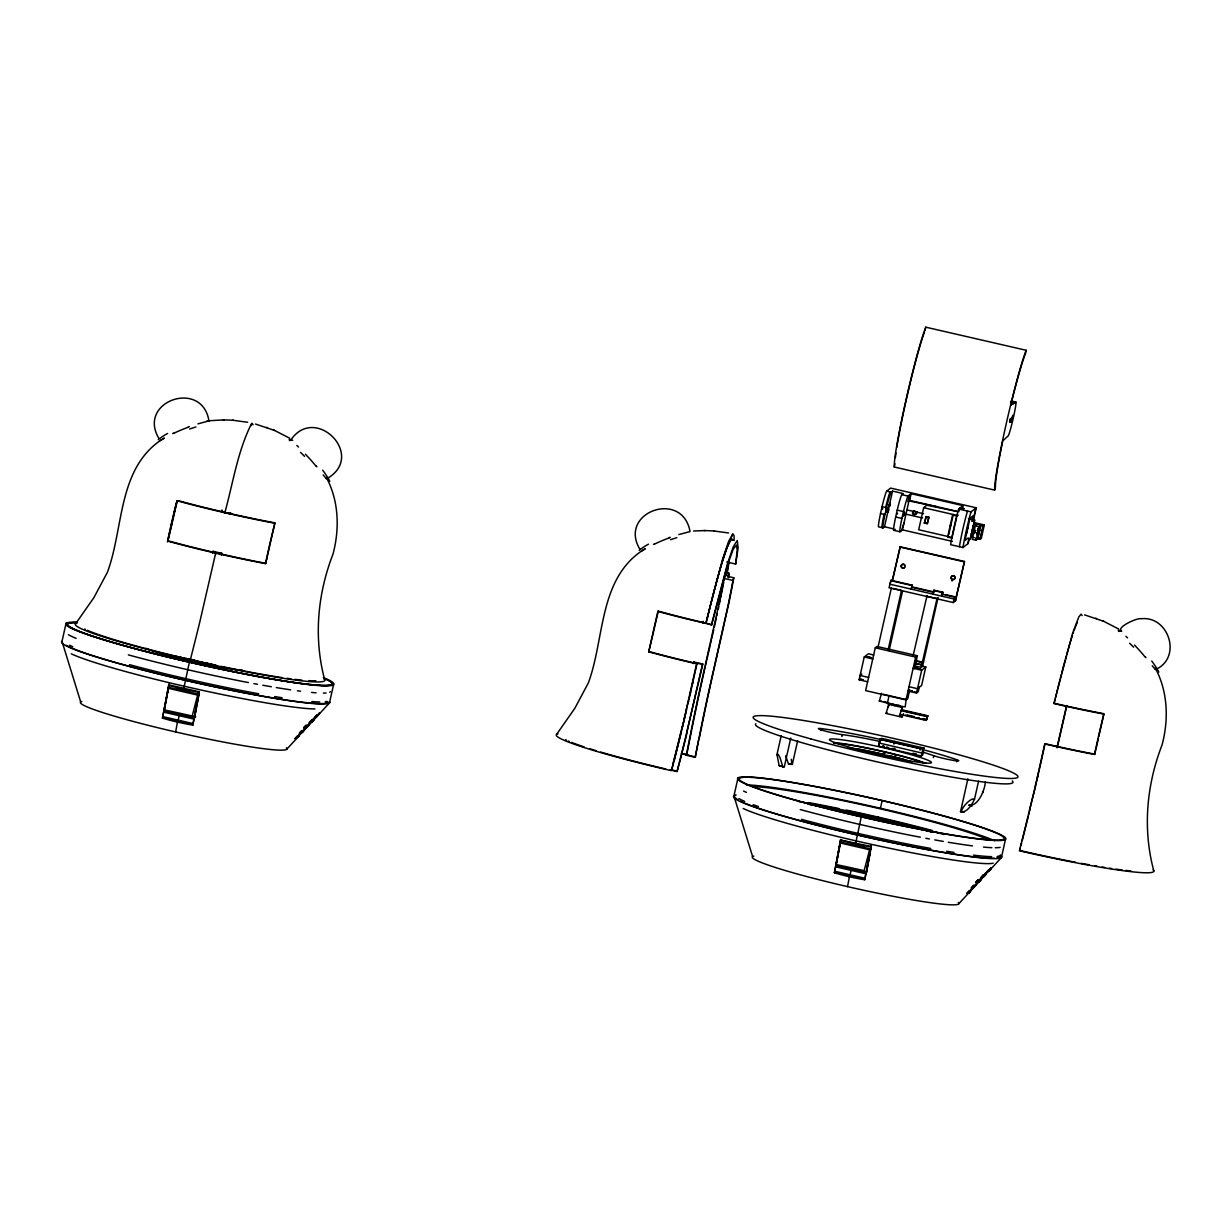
<?xml version="1.0" encoding="UTF-8"?>
<svg xmlns="http://www.w3.org/2000/svg" width="1232" height="1232" viewBox="0 0 1232 1232"><rect width="100%" height="100%" fill="white"/><g stroke="black" fill="none" stroke-linecap="round" stroke-linejoin="round"><path stroke-width="1.5" d="M885.762 511.727L886.64 507.907L885.823 511.711M979.763 530.422L977.915 538.769L980.087 539.262L981.319 538.292L984.337 524.94L975.082 522.815L974.035 523.631L971.016 536.983L974.327 537.737M792.253 763.686L788.495 763.979L785.646 755.786M734.149 540.448L734.041 535.489L732.963 533.98L728.713 541.141L722.506 559.436L705.751 623.407A106.722 8.008 12.7 0 1 657.888 611.426L653.176 631.877A174.698 10.688 -77 0 0 652.036 636.959L648.74 651.851A107.292 8.039 12.7 0 0 696.604 663.832L685.793 711.649M949.872 528.097L950.935 523.508M950.981 523.631L950.642 525.494M978.162 534.549L978.993 530.915L978.547 534.01L978.793 532.701M1010.702 421.436L1011.549 417.802L1010.764 421.406M974.512 799.229C970.862 796.904 960.19 809.316 961.73 811.919C967.798 811.934 972.002 804.296 974.512 799.229L978.578 781.18M971.617 535.181L972.495 530.499M897.373 514.098L897.512 513.313M782.967 767.12L779.841 757.156L778.008 754.215L776.976 754.461L779.132 765.626L784.23 767.182L790.759 737.999M890.012 503.734L890.058 502.856L889.566 506.29L888.672 506.09M967.967 527.157L968.167 525.202L966.196 533.949L966.981 531.531M726.772 562.008L735.673 564.056L737.183 550.411L736.49 545.083L733.086 549.441L727.419 565.303L711.665 624.886L702.533 622.314A102.087 7.654 12.7 0 1 658.288 611.118L657.888 611.426M889.966 504.088L889.566 506.29M728.589 562.562L728.482 563.286A93.971 5.713 -77 0 1 726.387 575.498L728.62 575.991C730.684 568.26 724.539 575.744 724.046 578.378A87.688 5.344 -77 0 1 723.169 583.075A86.04 5.236 -77 0 1 719.026 603.88L704.35 669.192A163.209 9.933 -77 0 0 692.738 722.907M910.479 494.217L902.44 529.868L900.038 531.762L893.801 530.33A18.326 1.109 -77 0 1 895.679 516.993L897.219 510.125A18.326 1.109 -77 0 1 901.839 494.663L903.225 493.57L892.538 491.106L884.499 526.772L883.098 527.866L878.647 526.834A18.326 1.109 -77 0 1 880.526 513.513L882.066 506.645A18.326 1.109 -77 0 1 886.686 491.168L890.613 488.088L976.237 507.8L973.28 520.936M883.098 527.866A18.326 1.109 -77 0 1 884.976 514.529L886.532 507.661A18.326 1.109 -77 0 1 891.136 492.199L892.538 491.106M900.038 531.762A18.326 1.109 -77 0 1 901.916 518.426L903.472 511.573A18.326 1.109 -77 0 1 908.076 496.096L911.141 493.693L962.993 505.628L962.238 508.985M976.807 534.257L977.068 532.748M973.08 527.82L974.635 520.012L968.444 518.61M976.853 533.995L977.099 532.732M977.284 530.376L979.686 530.93L980.934 525.417L983.09 525.91L984.337 524.94M973.911 526.973L973.742 527.927M974.774 532.886L975.143 531.177M973.203 527.219L973.419 525.386M974.343 525.417L974.343 523.215M729.359 573.896L728.759 577.115M162.47 718.102L162.947 716.639L193.27 723.615L192.793 725.078A129.375 72.596 10.6 0 1 162.439 718.102L168.769 684.823L199.076 691.799L192.947 724.601L162.639 717.625L169.092 683.837M195.149 714.668L194.102 719.149L163.794 712.173L168.722 686.871L169.646 687.148M192.793 725.078L199.076 691.799M195.426 713.189L196.535 707.23M196.812 705.751L197.644 701.285M197.921 699.791L199.03 693.847M871.009 846.461L840.517 840.039L834.403 872.764L834.88 871.301L865.187 878.293L864.71 879.74A129.375 72.596 10.6 0 1 834.372 872.764M866.789 870.824L866.019 873.811L835.712 866.835L840.64 841.533M864.71 879.74L871.332 845.475L864.864 879.263L834.557 872.287L840.686 839.485M867.066 869.345L867.898 864.879M868.175 863.386L870.408 851.481M175.622 731.947L177.47 722.106M198.891 692.353L183.599 689.289L189.358 662.231M178.009 721.398L179.271 714.668M185.632 691.244L183.722 690.813L184.184 688.395M198.891 694.294L194.425 718.164L164.118 711.187L168.568 687.317L198.891 694.294L198.568 695.279L168.245 688.303L168.722 686.871M840.501 841.995L840.178 842.965L870.485 849.957L870.808 848.971L840.501 841.995L836.035 865.85L866.342 872.826L870.47 850.804M847.554 886.624L849.387 876.768M870.824 847.015L855.532 843.951L861.276 816.893M850.095 875.228L851.189 869.345M858.504 846.122L855.655 845.475L856.055 843.366M975.113 530.992L974.697 532.763M728.22 577.762A92.246 5.621 -77 0 0 728.451 576.53L733.795 577.762L732.948 580.441A87.688 5.344 -77 0 1 732.085 585.123A86.04 5.236 -77 0 1 727.943 605.928L713.266 671.255A163.209 9.933 -77 0 0 701.655 724.97L695.187 757.31L686.27 755.247L692.738 722.938M686.994 753.522L688.072 748.024M695.187 757.31L698.575 740.201M688.349 746.638L689.181 742.449M689.458 741.033L691.737 729.652M699.098 739.123L702.286 723.4A158.635 9.656 -77 0 1 713.544 671.178L728.528 604.604A90.598 5.513 -77 0 0 732.886 582.69A92.246 5.621 -77 0 0 733.795 577.762M692.03 728.22L693.493 721.043A196.365 11.95 -77 0 1 696.511 706.475A153.63 9.348 -77 0 1 699.268 693.585A140.402 8.547 -77 0 1 704.15 671.594M925.078 330.53L925.771 327.173L1026.164 350.273L1025.471 353.646A71.194 4.327 -77 0 0 1010.794 405.22L1013.905 402.772L1010.548 402.002M720.181 600.03L719.257 604.481M718.302 608.993L718.78 606.729M716.808 615.846L717.317 613.551M882.451 509.417L882.713 508.262M266.697 559.343L265.434 563.625A107.292 8.039 12.7 0 1 167.814 541.156L171.802 524.632M648.74 651.851L652.729 635.327A133.734 8.147 -77 0 1 656.933 616.909L658.288 611.118M967.212 530.638L967.413 529.76M974.127 532.825L974.543 530.607M1037.329 777.161L1044.736 743.959A107.292 8.039 12.7 0 0 1094.478 754.461L1095.849 749.749M167.814 541.156L171.109 526.249A174.698 10.688 -77 0 1 172.249 521.182L177.146 500.592M212.351 552.552L212.967 551.305L221.883 553.353L221.514 555.016M212.52 553.353L212.967 551.305M215.677 553.137L199.784 622.068A291.753 17.756 -77 0 1 192.284 652.128L190.313 659.952M216.108 552.737L215.831 553.769L216.108 552.737L221.883 553.353M221.236 555.001L221.467 553.969M265.434 563.625L268.73 548.717A174.698 10.58 -77 0 1 269.87 543.651L274.859 522.984M266.79 558.912L268.006 553.399M693.216 663.509L693.893 662L702.81 664.048L685.854 736.274A291.229 17.725 -77 0 1 679.51 761.776L677.046 771.525L671.702 770.293L673.504 762.916M693.585 663.417L693.893 662M702.81 664.048L697.035 663.432L692.476 683.852M702.379 664.664L687.071 731.315M716.316 618.141L714.283 627.288M1041.81 758.496L1042.857 753.784M1042.98 753.214L1044.12 748.04M1044.243 747.47L1045.075 743.697A102.687 7.7 12.7 0 0 1094.878 754.153M1094.478 754.461L1097.774 739.554A174.698 10.58 -77 0 1 1098.913 734.472L1103.81 713.898M1096.141 748.425L1097.065 744.236M268.145 552.829L269.161 548.255M693.37 680.064L690.12 694.263M974.219 532.44L975.128 530.222M979.147 532.424L979.332 530.669L978.239 534.488M960.529 811.796L967.89 778.747M1041.687 759.097L1039.454 769.061M1097.188 743.666L1098.343 738.507M269.284 547.67L269.423 547.1A133.734 8.147 -77 0 1 273.612 528.682L274.135 526.495M1066.496 705.936L1056.964 747.608M1066.881 705.505L1057.256 747.578M80.696 701.947L62 641.364L66.081 623.253M251.097 425.748L252.036 423.269L253.114 424.778M333.533 684.807L329.452 702.933L318.102 715.253M727.681 546.176L732.532 534.211M713.759 629.583L711.68 638.777M737.999 777.916L733.918 796.026L752.629 856.61M776.93 754.708L781.211 735.704M797.658 740.694L792.299 764.487L788.495 763.979M820.959 730.576L821.405 728.62A84.377 6.329 12.7 0 1 882.297 739.847M841.887 736.582L842.334 734.642A56.872 4.266 12.7 0 1 880.033 741.464M867.621 681.773L859.12 679.802L864.248 656.995L868.375 653.776L873.719 655.008M901.439 530.669L903.965 523.153M909.478 495.002L907.953 501.717L909.632 500.408L911.141 493.693M914.483 668.714L917.393 655.763L876.999 646.461L875.274 647.816L865.619 690.613L906.028 699.915L907.753 698.559L909.74 689.72M955.647 600.692L953.275 602.556L889.011 587.756L891.075 580.303L912.327 585.2L911.11 589.096L912.327 585.2M891.075 580.303L889.858 584.199M892.199 580.78L900.222 546.669L892.476 580.565M877.939 647.632L891.367 588.049M888.087 649.972L901.516 590.39L893.061 588.434M889.088 650.712L902.517 591.129M890.043 703.78L879.309 701.039L881.573 693.246M957.079 511.511L926.818 505.212L923.661 507.692L918.687 529.745L951.181 537.229M924.323 523.23L926.218 516.608L928.897 517.224L927.496 523.461L924.323 523.23L926.218 516.608M927.003 523.846L928.897 517.224M888.18 695.433L889.104 695.618L887.379 703.287L899.837 706.336L905.197 706.86L906.259 698.76M920.073 750.149L920.674 747.501L919.596 748.348L880.187 739.277L878.508 746.145L921.305 755.986L922.706 754.893L924.216 748.163L881.419 738.307M878.816 745.406L880.187 739.277M901.886 717.101L903.41 714.129L901.886 717.101L886.008 713.451L889.134 703.38L900.823 706.075M888.303 707.076L889.134 703.38M901.439 711.141L902.502 706.46L899.36 716.531L900.407 715.715M913.112 655.732L927.003 595.78M893.939 744.143L894.524 741.495M878.093 818.618L878.462 817.032M880.464 808.115L882.189 800.507M892.076 748.455L895.033 748.579M906.028 699.915L915.669 657.118L917.393 655.763M914.714 663.663L915.807 660.598L922.044 662.031L921.444 664.71L914.714 663.663L915.807 660.598M934.01 590.19L932.793 594.086L934.01 590.19L942.927 592.238L941.71 596.134L942.927 592.238M956.525 517.871L951.966 538.091L947.624 537.09L952.582 515.022L953.26 514.514L948.702 534.719M920.951 665.095L922.044 662.031M914.221 665.773L921.166 667.374L937.152 598.121M908.03 691.075L916.531 693.031L921.675 670.223L925.786 666.989L922.583 666.25L921.166 667.374M922.583 666.25L938.106 597.366M919.226 687.317L918.256 691.676L916.531 693.031M958.804 511.665L959.559 508.308L964.209 508.647L960.298 507.753L962.993 505.628M925.786 666.989L921.628 685.454L917.501 688.673L909 686.717M899.853 714.375L925.987 720.381L927.896 715.777L901.747 709.755L900.715 710.571L926.849 716.593M925.987 720.381L927.896 715.777M953.275 602.556L954.076 598.983L956.448 597.12L945.437 594.594M971.802 521.382L973.049 515.823L970.031 518.195L965.01 540.432L968.044 538.045M967.751 543.805L969.014 538.184M972.818 521.29L975.79 508.154M955.231 601.016L964.487 561.469L900.084 546.777M969.045 539.708L968.198 543.451L962.993 547.532L950.627 544.683A24.794 1.509 -77 0 1 958.665 509.032L959.559 508.308M955.508 600.8L964.487 561.469M921.305 755.986L922.83 749.256L924.216 748.163M974.327 526.141L975.082 522.815M977.33 524.385L975.282 525.987L972.279 539.339L976.083 540.217L978.116 538.615M976.083 540.217L979.086 526.865L981.134 525.263M980.087 539.262L983.09 525.91M933.332 757.634L933.779 755.693A56.872 4.266 12.7 0 0 923.446 752.352M1010.563 402.941L1013.705 403.665L1013.905 402.772M956.617 761.807L957.064 759.851A84.377 6.329 12.7 0 0 925.263 750.273M968.922 805.251C978.285 806.683 985.107 789.358 985.307 781.889M1005.466 839.485A137.476 10.303 12.7 0 1 795.826 800.4A137.476 10.303 12.7 0 1 813.921 786.216A137.476 10.303 12.7 0 1 1005.466 839.485L1001.385 857.595L988.557 871.471L991.236 868.452M1039.161 770.37L1035.357 785.662M689.812 695.633L690.644 692.199M704.427 670.362L705.258 666.728M711.418 639.932L710.633 643.381M689.874 695.618L684.037 719.041M705.536 665.526L706.644 660.706M710.356 644.536L707.969 654.916M1037.775 776.453L1031.754 800.908M688.211 702.841L688.549 701.362M706.906 659.551L707.707 656.071M967.613 528.867L967.813 527.989M1035.573 785.954L1034.48 790.651M224.825 512.712C233.079 482.944 237.591 451.174 251.605 423.515M274.382 525.417L274.982 522.876M686.578 709.817L685.608 713.898M1103.271 716.978L1102.671 719.519A133.734 8.147 -77 0 0 1098.728 736.782M1103.441 716.254L1103.949 714.083M177.285 500.777L176.007 506.213A133.734 8.147 -77 0 0 171.802 524.632M230.923 513.436L221.837 512.127L222.191 510.633M225.179 512.435L225.364 511.634L225.21 512.512L230.754 514.191M230.553 513.744L230.754 512.959M702.764 622.838L703.118 621.328M711.665 624.886L706.136 623.223L707.045 619.172M711.48 624.455L727.758 562.747L733.517 546.223L737.275 540.54L738.137 547.963L735.673 564.056M1034.279 791.468L1028.828 812.904A291.753 17.756 -77 0 1 1021.343 842.965L1019.372 850.788A127.866 9.594 12.7 0 0 1153.152 869.931M707.06 619.296L707.23 618.372M707.26 618.51L707.414 617.586M685.577 713.79L680.711 732.778A291.753 17.756 -77 0 1 673.211 762.839M684.807 717.286L683.529 722.583M977.561 530.607L977.977 528.836M1055.162 699.299L1054.222 703.272A102.087 7.654 12.7 0 0 1103.256 713.574M707.445 617.725L707.599 616.785M707.63 616.939L707.799 616M707.815 616.154L707.984 615.199M1055.547 697.712L1056.502 693.755M708.015 615.369L708.184 614.414M708.2 614.583L708.369 613.613M708.385 613.798L708.754 612.027M682.405 727.034L683.514 722.429M682.189 728.158L682.867 725.34M950.488 526.156L949.934 528.081M977.607 530.299L977.915 529.113M982.89 792.653L982.551 791.529M1031.538 801.77L1029.536 810.009M708.77 612.227L708.954 611.241M708.954 611.426L710.002 606.976M681.003 733.04L682.174 727.973M687.117 732.285L685.885 737.352A280.372 17.063 -77 0 1 680.88 757.511L677.046 771.525M1011.087 400.939L1015.799 402.032A17.417 1.063 -77 0 1 1013.305 417.925A17.417 1.063 -77 0 1 1008.161 435.912L1002.756 440.887A71.194 4.327 -77 0 0 995.502 486.625L994.655 490.12L894.263 467.005L895.048 463.74M1056.686 692.954L1057.549 689.412M1029.351 811.98L1028.628 814.968M1029.598 810.995L1029.829 810.025M709.155 610.641L710.279 605.805M680.988 732.824L680.495 734.826A291.045 17.725 -77 0 1 674.104 760.514L671.24 770.647A127.866 9.594 12.7 0 1 557.957 733.841M680.757 734.041L680.511 735.042A291.229 17.725 -77 0 1 674.166 760.544M1057.841 688.257L1060.151 678.971M710.279 606.052L710.571 604.65M710.571 604.912L710.864 603.495M710.849 603.757L711.157 602.325M711.141 602.617L711.449 601.17M711.434 601.462L712.034 598.844M1021.02 845.491L1021.636 843.058M712.327 597.674L711.726 600.307M1020.389 847.97L1019.757 850.48A122.83 9.209 12.7 0 0 1075.675 862.292M712.312 598.013L712.62 596.519M712.604 596.858L712.928 595.349M888.888 509.232C887.256 513.282 889.35 511.095 887.949 509.34M1060.459 677.816L1061.353 674.32M712.897 595.703L713.22 594.178M713.836 591.853L713.189 594.548M713.497 593.393L714.129 590.682M1061.661 673.149L1062.569 669.638M192.192 716.023L198.075 693.524M869.607 849.695L864.125 870.685A101.625 7.623 12.7 0 0 836.62 864.664M714.098 591.083L714.437 589.512M714.391 589.928L714.745 588.342M714.699 588.773L715.376 586.001M1062.877 668.468L1065.064 660.352M715.684 584.846L715.007 587.618M972.171 531.808L971.417 534.103L973.372 525.371M715.623 585.308L716.3 582.52M715.931 584.153L716.624 581.365M716.547 581.858L716.932 580.226M716.855 580.719L717.563 577.931M303.611 727.696L306.044 725.171M717.178 579.594L717.871 576.792M1065.372 659.212L1066.311 655.809M972.633 532.855L972.248 534.195M717.794 577.331L718.194 575.667M718.102 576.222L718.502 574.543M718.41 575.113L719.134 572.326M1066.635 654.685L1068.822 647.062M718.733 574.004L719.75 570.139M972.679 532.44L972.171 533.995L973.896 525.864M719.349 571.817L720.381 567.998M973.911 533.641L974.497 530.592M719.965 569.677L720.997 565.888M971.309 536.428L970.092 539.4L974.635 520.012M720.581 567.567L721.305 564.841M1069.13 646.015L1072.425 635.358M721.197 565.503L721.921 562.808M721.505 564.487L722.229 561.807M889.627 503.95C888.303 508.523 890.443 501.455 889.643 504.027M306.167 725.325L303.765 727.804M978.1 879.987L975.667 882.482L977.977 879.833M722.106 562.5L722.522 560.822M722.399 561.515L722.83 559.852M722.707 560.56L723.122 558.897M722.999 559.605L723.43 557.957M728.451 576.53L728.62 575.991A93.185 5.667 -77 0 1 728.389 577.238M723.292 558.681L723.723 557.033M723.584 557.757L724.016 556.109M723.877 556.864L727.604 545.961M724.17 555.971L726.541 548.717M1073.01 633.618L1073.58 631.954M1074.135 630.368L1074.935 628.135M726.649 548.825L727.08 547.301M727.173 547.455L728.097 544.729M1075.474 626.749L1076.229 624.855M299.33 733.163L301.748 730.653L299.53 733.256M971.247 887.825L973.665 885.315M308.662 723.769L311.788 720.104M309.278 722.476L311.665 719.996M981.196 877.153L983.598 874.658L981.365 877.261M973.773 885.454L971.447 887.918M728.174 544.991L730.961 539.893L732.64 540.155M1076.475 624.27L1077.43 622.191M294.972 738.599L297.359 736.105L295.126 738.692M966.904 893.277L969.291 890.767M304.92 727.912L307.292 725.417M976.837 882.574L979.224 880.079L977.007 882.651M984.029 875.013L984.676 874.104M969.384 890.905L967.012 893.385M986.77 871.886L989.157 869.376M314.53 717.917C313.775 719.611 313.729 719.55 313.914 719.796M986.416 872.641L984.676 874.751M307.384 725.54L305.059 728.004M297.251 736.905L299.576 734.349M989.188 869.576L986.94 871.948M300.5 733.286L303.534 729.929M299.653 734.457L297.774 736.613M971.524 889.181L970.215 890.828L971.463 889.92M982.335 877.246L984.137 875.105M317.117 715.499L319.026 714.19M989.034 870.177L989.82 869.161M309.54 723.815L308.693 724.863M981.504 878.416L979.394 880.788M302.933 730.899L304.535 729.467M319.504 713.051L318.888 714.344M986.37 873.426L983.398 876.845L984.784 874.812M967.952 893.277L970.446 890.859M974.019 886.593L974.758 885.469L972.433 887.933L976.452 884.129L975.898 885.238M305.936 727.896L306.984 726.634M983.706 876.491L984.399 875.321L983.367 876.891M987.756 871.84L988.819 870.593M304.458 728.79L303.719 729.729M304.535 729.606L304.104 730.437M308.662 725.432L309.401 724.508L308.878 725.248M990.158 869.407L991.159 867.775M697.035 663.432L693.385 662.739A102.687 7.7 12.7 0 1 649.141 651.543M299.037 735.673L297.867 736.505M312.297 720.027L313.221 718.903M968.059 893.308L970.677 890.828M981.088 877.8L980.102 878.97M307.384 725.894L309.509 723.646M75.66 623.7L93.878 597.643L107.4 572.31C124.155 527.234 117.286 466.774 164.149 438.038M556.587 734.411L574.805 708.338L588.311 683.005C605.081 637.93 598.213 577.485 645.075 548.748M980.764 879.956L981.303 879.201L980.087 880.141M298.329 736.32L308.847 725.294M312.112 721.09L312.928 719.811M991.206 868.56L990.035 869.915M308.123 725.725L308.2 724.924M291.06 439.685C315.269 404.62 365.134 454.362 328.698 477.6M318.241 714.56L317.748 715.653M990.112 869.284L988.896 870.993L990.266 869.422M980.595 879.894L978.624 882.281L990.466 868.883M989.311 870.069L989.866 869.53M975.975 884.006L975.205 884.853M303.688 730.822L302.933 731.408L303.734 730.838M312.481 720.658L313.575 719.95M306.753 727.558L308.046 725.833L307.569 726.449M958.558 904.011L970.508 891.075M978.624 882.281L979.702 880.865M316.562 716.885L318.025 715.007M976.175 884.638L975.02 886.101L975.528 885.531M317.948 715.099L317.563 715.792M297.851 736.89C296.619 738.615 298.976 735.689 298.914 736.058M979.794 880.926L979.147 881.419M970.138 891.414L968.783 892.892L969.784 891.799M984.26 875.505L982.428 877.323M986.293 873.488L983.798 876.66L984.399 875.967M968.783 892.892L970.031 891.321M312.805 721.013L313.76 719.411M311.942 721.937L312.851 720.689L310.449 722.522L312.312 720.366M971.139 890.305L969.307 892.291M974.62 886.578L974.05 887.209L975.652 885.238M978.87 881.958L979.748 881.003M984.091 875.69L985.384 874.381M302.425 732.208C305.228 729.005 300.377 734.488 302.102 732.301M299.068 735.889L297.42 736.905M975.467 885.438C971.725 889.55 975.775 885.223 974.373 886.563M989.943 869.022L990.99 867.944M312.281 721.536L313.837 719.888M984.969 873.765L985.862 872.857M980.056 879.648L981.442 878.324M312.05 721.521L313.005 720.735L311.819 721.413M970.169 890.274L971.494 889.011M984.322 876.106C989.635 870.916 982.366 877.4 984.969 875.321M984.152 875.983L984.738 875.567M301.963 732.07L302.918 731.639M979.532 881.234L980.61 880.141M286.64 749.349L296.712 738.43M309.078 725.017L316.501 716.978M307.553 726.711C306.46 727.311 308.246 725.802 307.184 727.003M971.109 890.413L978.531 882.374M297.066 737.352L296.034 738.584L298.159 736.798M318.01 715.268L315.854 717.147L317.225 715.561M317.163 716.285L316.624 716.855M989.82 870.1L988.788 871.27M307.045 726.572L308.2 725.448L307.43 726.156M301.778 732.255L300.593 733.379M984.784 875.367L985.631 874.135M318.503 713.836L319.442 712.958M978.778 881.804L978.116 882.466L979.224 880.926M306.799 727.188L305.998 727.958M313.529 718.579L314.437 717.794M160.391 440.548L164.025 438.33M641.271 551.274L644.952 549.025M187.141 658.827L194.718 660.106M192.053 660.414L191.006 661.23L197.674 662.77M1013.705 403.665L1015.799 402.032M893.801 530.33L895.187 529.236M937.321 506.783L908.97 500.916M958.049 515.022L956.941 516.023L952.582 515.022M962.993 547.532A24.794 1.509 -77 0 1 971.032 511.881L976.237 507.8M686.27 755.247L686.732 754.893A122.83 9.209 12.7 0 0 682.235 753.876M971.016 536.983L972.063 536.166M861.815 674.104L860.09 675.459L868.606 677.415M859.12 679.802L860.845 678.462M914.883 666.912L913.158 668.252L921.675 670.223M886.008 713.451L887.055 712.635M879.34 743.065L921.967 753.045L923.369 751.951M1157.757 668.437C1181.673 655.332 1167.967 615.661 1141.232 618.741C1137.675 617.401 1115.422 627.504 1121.736 631.169M731.515 538.677L733.025 540.109M879.294 700.962L881.481 701.1M172.619 433.618L173.604 433.125M653.545 544.313L654.531 543.836M208.947 420.913C202.217 378.671 136.598 401.139 158.928 438.515M906.921 699.191L904.427 699.145M960.452 811.672L964.256 812.196M208.978 420.897L206.976 420.959M202.679 662.724L200.092 662.4M188.342 426.919L189.312 426.58M669.269 537.614L670.239 537.275M208.685 420.99L197.905 423.854M689.473 531.747L687.256 532.332M678.817 534.565L686.932 532.409M915.561 691.953L914.236 691.783M866.928 656.733L871.532 657.765L866.912 656.764M916.131 668.052L920.735 669.099L916.146 668.129M207.946 420.82L224.178 419.866M911.511 712.558L907.907 711.742L911.541 712.496M912.45 712.727L916.069 713.605L912.512 712.82M921.521 714.806L925.14 715.684L921.582 714.914M911.588 716.516L914.729 717.147M924.154 719.488L921.243 718.887M693.601 530.992L705.104 530.561M232.756 420.251L247.647 422.268M713.682 530.946L728.574 532.979M223.038 419.819L233.51 420.281M703.965 530.515L714.437 530.977M291.168 439.67L292.677 440.332M916.023 754.153L912.666 753.399M184.045 658.073L182.197 658.027L192.947 660.799M914.714 717.363L911.588 716.577M892.584 704.473L895.033 704.935M903.41 698.991L889.104 695.618M897.543 706.105L899.468 706.29L897.589 705.566M916.839 717.64L919.688 718.348L916.192 717.655M883.914 746.469L882.451 746.392L883.868 746.885M886.347 747.377L886.917 747.254M862.97 679.664L861.846 679.525L862.954 679.987M912.342 691.029L911.11 690.859L912.311 691.352M909.863 716.269L907.075 715.561L909.878 716.023M200.185 663.093L202.371 663.324L200.231 662.523M897.466 705.428L899.16 705.32M905.197 715.191L905.967 715.161M913.559 753.353L916.038 753.969M864.233 847.293L862.323 846.923M186.386 658.489L187.741 658.766M886.501 747.516L888.78 747.824L887.271 747.362M188.496 691.86L189.451 692.061M884.376 701.624L886.224 702.04M884.022 753.122L885.038 753.368M922.352 718.872L924.293 719.426M779.132 765.626L782.905 766.581M887.718 695.325L883.39 694.247M886.686 491.168L891.136 492.199M901.839 494.663L908.076 496.096M958.665 509.032L971.032 511.881M909.632 500.408L956.941 511.295M923.661 507.692L957.603 515.515M974.035 523.631L983.29 525.756L980.272 539.108L975.713 538.061M888.903 505.074L889.797 505.274M906.952 509.909L923.553 513.729M975.282 525.987L979.086 526.865M882.066 506.645L886.532 507.661M897.219 510.125L903.472 511.573M925.74 516.978L928.404 517.594M905.982 514.175L922.599 517.994M924.816 522.845L927.496 523.461M880.526 513.513L884.976 514.529M895.679 516.993L901.916 518.426M977.623 537.445L981.319 538.292M902.44 529.868L952.444 541.387M884.499 526.772L893.416 528.821M899.807 546.993L964.071 561.792M890.659 580.626L911.911 585.523M933.594 590.513L942.511 592.577M912.388 586.986L932.578 591.637M911.973 587.31L933.995 592.376M941.34 594.07L956.032 597.458M889.827 584.199L954.076 598.983M926.541 596.149L936.69 598.475M724.046 578.378L732.948 580.441M875.274 647.816L915.669 657.118M915.314 660.983L921.551 662.416M915.191 663.278L919.873 664.356M864.248 656.995L872.764 658.966M702.533 622.314L706.136 623.223M888.103 704.196L901.454 707.276M212.458 552.044L216.031 552.86M907.045 714.96L914.313 716.639M923.399 718.733L927.034 719.565M880.033 739.4L922.83 749.256M690.213 755.77L695.572 757.002M670.3 769.584L677.431 771.217M190.775 659.597L196.119 660.829M200.4 662.339L203.727 663.109M201.016 663.54L204.358 664.31M894.971 705.582L892.538 704.95M197.875 662.616L195.226 661.923M855.532 843.951L840.517 840.039M183.599 689.289L168.584 685.377M855.655 845.475L853.761 845.029M183.722 690.813L181.828 690.367M895.033 704.92L892.492 704.257M895.017 755.632L895.787 755.832M197.628 661.877L195.18 661.23M851.866 844.582L852.806 844.813M177.115 689.196L178.055 689.443M1084.53 614.876L1103.672 621.298L1118.795 629.09M255.486 424.039L274.628 430.461L289.751 438.253M191.684 659.705L192.931 660.044M884.006 746.284L883.051 745.991M201.694 662.231L202.726 662.662M190.282 660.321L208.1 663.894L207.284 663.401M969.076 805.081L971.925 806.19M1095.756 618.233L1096.526 618.541M1102.548 620.851L1103.672 621.298M266.713 427.396L267.483 427.704M273.489 430.014L274.628 430.461M1125.879 636.313L1127.542 637.853M296.82 445.476L298.483 447.016M1145.236 656.779L1145.96 657.657M316.193 465.942L316.901 466.836M1152.228 665.788L1155.539 669.638L1155.293 668.36M323.169 474.951L326.48 478.801L326.249 477.523M639.855 549.226C617.694 512.235 682.343 489.104 690.028 531.531M1155.739 668.914C1167.951 692.215 1168.752 719.858 1162.053 744.929C1146.499 785.169 1142.541 829.059 1153.83 870.993M326.68 478.078C338.908 501.378 339.693 529.021 332.994 554.092C317.44 594.332 313.482 638.222 324.786 680.156M221.837 512.127L221.606 511.619A99.284 6.037 -77 0 1 221.991 510.002M1082.173 615.615L1081.095 614.106L1078.816 616.939L1072.518 633.494L1053.868 703.549A106.722 8.008 12.7 0 0 1103.626 714.036M681.327 753.291A127.866 9.594 12.7 0 1 688.811 754.985M729.098 562.008A98.421 5.991 -77 0 1 727.311 572.341M725.032 575.205A93.139 5.667 -77 0 1 724.123 580.164M723.723 582.289A90.691 5.513 -77 0 1 720.643 597.813M665.834 769.014A122.83 9.209 12.7 0 1 600.677 752.059M596.196 750.719A122.83 9.209 12.7 0 1 589.882 748.763M584.107 746.9A122.83 9.209 12.7 0 1 571.756 742.449M569.4 741.495A122.83 9.209 12.7 0 1 568.337 741.033M566.443 740.155A122.83 9.209 12.7 0 1 565.596 739.739M654.839 543.959A44.598 13.444 -20.3 0 1 669.33 537.891M639.177 550.411A29.198 6.699 -21.8 0 1 648.494 544.174M670.562 539.693A37.638 6.376 -19 0 1 676.83 537.676M1130.93 870.962A122.83 9.209 12.7 0 1 1125.817 870.408M1122.075 869.946A122.83 9.209 12.7 0 1 1115.961 869.13M1111.572 868.498A122.83 9.209 12.7 0 1 1109.293 868.144M1104.58 867.405A122.83 9.209 12.7 0 1 1102.147 867.02M1097.142 866.188A122.83 9.209 12.7 0 1 1094.57 865.742M1089.334 864.818A122.83 9.209 12.7 0 1 1081.203 863.339M1028.15 816.908A291.045 17.725 -77 0 1 1022.237 840.64M1134.456 645.029A44.598 10.503 47.8 0 1 1144.913 656.779M1151.735 661.045A29.198 4.682 48.9 0 1 1158.804 672.087M1118.872 631.477A15.261 1.401 36.7 0 1 1120.673 631.231M1129.652 643.273A37.638 3.942 45.7 0 1 1133.609 647.185M904.858 567.167A1.925 1.91 51.9 0 1 901.993 567.49A1.925 1.91 51.9 0 1 902.04 564.595A1.925 1.91 51.9 0 1 904.904 565.057M952.274 580.873A3.665 3.65 51.9 0 1 951.643 580.595M882.204 527.65A18.326 1.109 -77 0 1 884.083 514.329M885.639 507.461A18.326 1.109 -77 0 1 890.243 491.984M959.435 546.715A24.794 1.509 -77 0 1 967.474 511.049M915.869 511.988A1.879 1.771 -58.1 0 1 915.207 514.56A1.879 1.771 -58.1 0 1 912.743 513.99A1.879 1.771 -58.1 0 1 913.466 511.434M913.343 511.218A1.833 1.725 49.8 0 1 914.344 510.91M915.16 511.126A1.833 1.725 49.8 0 1 915.961 511.927M917.024 511.819A1.925 1.91 51.9 0 1 915.838 514.098A1.925 1.91 51.9 0 1 913.451 513.143A1.925 1.91 51.9 0 1 914.144 510.664M895.418 457.565A71.194 4.327 -77 0 1 895.987 452.929M896.834 447.278A71.194 4.327 -77 0 1 924.462 332.101M994.655 490.12A74.859 4.558 -77 0 1 1006.313 423.408A74.859 4.558 -77 0 1 1026.164 350.273M894.263 467.005A74.859 4.558 -77 0 1 905.92 400.308A74.859 4.558 -77 0 1 925.771 327.173M791.298 759.282A18.603 9.517 69.4 0 1 791.683 763.316M848.155 747.531A48.833 3.665 12.7 0 1 911.926 761.946M833.494 742.588A52.237 3.912 12.7 0 1 880.048 750.704A52.237 3.912 12.7 0 1 926.218 763.409M833.679 743.358A48.833 3.665 12.7 0 1 876.414 750.165A48.833 3.665 12.7 0 1 923.6 763.008M957.064 759.851A13.752 1.032 12.7 0 1 952.09 760.175A13.752 1.032 12.7 0 1 933.779 755.693M842.334 734.642A13.752 1.032 12.7 0 1 823.469 730.576A13.752 1.032 12.7 0 1 821.405 728.62M1012.257 780.934A131.963 9.887 12.7 0 1 885.947 763.84A131.963 9.887 12.7 0 1 755.863 723.769M857.965 748.917A52.237 3.912 12.7 0 1 883.082 754.2M890.351 755.909A52.237 3.912 12.7 0 1 904.057 759.405M1001.046 855.593A137.476 10.303 12.7 0 1 863.432 836.42A137.476 10.303 12.7 0 1 735.396 795.425M808.408 804.065A137.476 10.303 12.7 0 1 811.934 804.727M817.278 805.743A137.476 10.303 12.7 0 1 931.715 831.877M998.521 857.688A135.643 10.164 12.7 0 1 996.78 858.026M994.393 858.211A135.643 10.164 12.7 0 1 866.774 837.036A135.643 10.164 12.7 0 1 740.417 801.185M738.137 799.953A135.643 10.164 12.7 0 1 735.581 797.905M808.346 804.203A135.643 10.164 12.7 0 1 931.839 832.077M999.999 856.533A135.643 10.164 12.7 0 1 999.599 857.179M958.311 902.471A105.86 7.931 12.7 0 1 852.344 887.718A105.86 7.931 12.7 0 1 753.768 856.132M866.512 872.318A127.05 71.287 10.6 0 1 836.174 865.326M993.177 863.185A131.963 9.887 12.7 0 1 874.674 845.06A131.963 9.887 12.7 0 1 743.204 808.485M753.122 786.694A127.866 9.594 12.7 0 1 873.611 807.299A127.866 9.594 12.7 0 1 989.234 840.132M798.921 801.57A127.866 9.594 12.7 0 1 944.205 834.526M1000.153 847.37A135.643 10.164 12.7 0 1 995.256 847.739M991.883 847.678A135.643 10.164 12.7 0 1 983.475 847.092M972.51 845.876A135.643 10.164 12.7 0 1 948.224 842.241M943.296 841.41A135.643 10.164 12.7 0 1 934.749 839.901M929.436 838.946A135.643 10.164 12.7 0 1 925.817 838.268M920.319 837.221A135.643 10.164 12.7 0 1 800.261 809.547M746.423 792.361A135.643 10.164 12.7 0 1 743.543 791.052M746.438 784.892A135.643 10.164 12.7 0 1 871.409 806.205A135.643 10.164 12.7 0 1 994.563 840.686M998.875 856.101A135.643 10.164 12.7 0 1 997.135 856.44M991.698 856.656A135.643 10.164 12.7 0 1 973.434 855.147M954.015 852.421A135.643 10.164 12.7 0 1 946.623 851.235M930.668 848.448A135.643 10.164 12.7 0 1 801.462 819.342M758.419 806.529A135.643 10.164 12.7 0 1 753.183 804.696M744.652 801.37A135.643 10.164 12.7 0 1 738.892 798.582M735.658 795.549A135.643 10.164 12.7 0 1 736.058 794.856M808.7 802.617A135.643 10.164 12.7 0 1 838.884 808.531M846.292 810.086A135.643 10.164 12.7 0 1 932.193 830.491M1000.353 854.946A135.643 10.164 12.7 0 1 999.953 855.609M162.331 654.5A48.833 3.665 12.7 0 1 222.391 667.836M242.458 670.146A52.237 3.912 12.7 0 1 193.224 661.723A52.237 3.912 12.7 0 1 145.992 648.309M168.861 655.285A52.237 3.912 12.7 0 1 172.157 655.901M179.056 657.241A52.237 3.912 12.7 0 1 189.913 659.52M197.259 661.168A52.237 3.912 12.7 0 1 211.581 664.633M324.108 679.094A127.866 9.594 12.7 0 1 196.104 661.276A127.866 9.594 12.7 0 1 77.031 623.13M315.823 680.711A122.83 9.209 12.7 0 1 308.955 680.665M301.871 680.126A122.83 9.209 12.7 0 1 294.925 679.356M291.045 678.863A122.83 9.209 12.7 0 1 286.902 678.293M282.528 677.662A122.83 9.209 12.7 0 1 221.082 666.343M215.415 665.141A122.83 9.209 12.7 0 1 190.698 659.644M182.675 657.78A122.83 9.209 12.7 0 1 87.41 630.322M85.516 629.46A122.83 9.209 12.7 0 1 84.669 629.044M274.197 522.738A102.087 7.654 12.7 0 1 178.809 500.808M274.582 523.2A106.722 8.008 12.7 0 1 176.961 500.731M265.835 563.317A102.687 7.7 12.7 0 1 168.214 540.848M305.397 454.208A44.598 10.503 47.8 0 1 315.854 465.942M322.692 470.208A29.198 4.682 48.9 0 1 329.745 481.265M289.813 440.656A15.261 1.401 36.7 0 1 291.63 440.394M300.608 452.437A37.638 3.942 45.7 0 1 304.55 456.348M173.912 433.248A44.598 13.444 -20.3 0 1 188.404 427.196M158.25 439.716A29.198 6.699 -21.8 0 1 167.567 433.479M189.636 428.982A37.638 6.376 -19 0 1 195.903 426.98M168.83 536.213A71.194 4.327 -77 0 1 169.308 534.01M171.31 525.017A71.194 4.327 -77 0 1 171.818 522.753M173.912 513.698A71.194 4.327 -77 0 1 174.436 511.465M167.398 541.911A74.859 4.558 -77 0 1 176.361 502.579M329.853 702.071A137.476 10.303 12.7 0 1 191.299 681.712A137.476 10.303 12.7 0 1 62 641.364M170.771 656.179A137.476 10.303 12.7 0 1 192.331 660.829M206.175 663.956A137.476 10.303 12.7 0 1 216.447 666.358M328.066 701.87A135.643 10.164 12.7 0 1 209.009 685.5A135.643 10.164 12.7 0 1 66.22 645.291M170.293 656.225A135.643 10.164 12.7 0 1 191.869 660.86M206.037 664.063A135.643 10.164 12.7 0 1 215.415 666.25M323.4 677.615A137.476 10.303 12.7 0 1 198.26 664.248A137.476 10.303 12.7 0 1 77.447 622.299M286.378 747.809A105.86 7.931 12.7 0 1 180.426 733.04A105.86 7.931 12.7 0 1 81.836 701.47M194.594 717.64A127.05 71.287 10.6 0 1 164.241 710.664M314.961 708.954A131.963 9.887 12.7 0 1 190.606 687.687A131.963 9.887 12.7 0 1 71.287 653.807M164.703 710.002A101.625 7.623 12.7 0 1 195.749 716.839M174.559 656.055A127.866 9.594 12.7 0 1 187.957 658.935M207.669 663.37A127.866 9.594 12.7 0 1 216.94 665.542M330.361 691.629A135.643 10.164 12.7 0 1 329.668 692.245M326.11 692.969A135.643 10.164 12.7 0 1 323.338 693.077M316.054 692.8A135.643 10.164 12.7 0 1 311.557 692.43M300.577 691.198A135.643 10.164 12.7 0 1 297.436 690.798M290.69 689.843A135.643 10.164 12.7 0 1 276.307 687.579M271.379 686.748A135.643 10.164 12.7 0 1 262.816 685.238M257.503 684.268A135.643 10.164 12.7 0 1 253.9 683.606M248.402 682.559A135.643 10.164 12.7 0 1 128.328 654.885M76.153 638.376A135.643 10.164 12.7 0 1 68.407 634.68M326.957 701.439A135.643 10.164 12.7 0 1 325.217 701.778M319.781 701.978A135.643 10.164 12.7 0 1 311.819 701.547M282.097 697.759A135.643 10.164 12.7 0 1 274.69 696.557M258.751 693.785A135.643 10.164 12.7 0 1 129.545 664.664M72.734 646.708A135.643 10.164 12.7 0 1 69.485 645.245M886.655 511.896L887.594 508.154L886.655 511.788M903.595 515.792L904.534 512.05L903.595 515.746M887.902 511.911L888.18 510.048L887.918 511.788M977.453 535.027L978.285 531.469L977.469 534.919M1009.639 422.191L1010.471 418.634L1009.655 422.068M1011.133 422.299L1012.827 415.43L1011.133 422.299M314.868 717.193L317.332 714.806L314.868 717.193M903.41 710.633L906.998 711.511L903.456 710.633M917.008 713.759L920.612 714.637L917.101 713.759M951.289 577.639A1.925 1.91 51.9 0 0 954.23 579.194A1.925 1.91 51.9 0 0 954.092 575.868A1.925 1.91 51.9 0 0 951.289 577.639M951.012 577.854A1.925 1.91 51.9 0 0 953.953 579.41A1.925 1.91 51.9 0 0 953.814 576.083A1.925 1.91 51.9 0 0 951.012 577.854M901.085 566.366A1.925 1.91 51.9 0 0 904.026 567.921A1.925 1.91 51.9 0 0 903.888 564.595A1.925 1.91 51.9 0 0 901.085 566.366M851.666 747.916A52.237 3.912 12.7 0 0 931.33 762.762A52.237 3.912 12.7 0 0 858.55 742.526A52.237 3.912 12.7 0 0 851.666 747.916M810.718 738.877A135.643 10.164 12.7 0 0 1017.57 777.438A135.643 10.164 12.7 0 0 828.582 724.878A135.643 10.164 12.7 0 0 810.718 738.877M796.827 800.507A135.643 10.164 12.7 0 0 1003.68 839.069A135.643 10.164 12.7 0 0 814.691 786.509A135.643 10.164 12.7 0 0 796.827 800.507M198.937 664.264A135.643 10.164 12.7 0 0 324.108 678.308A135.643 10.164 12.7 0 1 198.937 664.264A135.643 10.164 12.7 0 1 76.107 622.622A135.643 10.164 12.7 0 0 198.937 664.264"/></g></svg>
